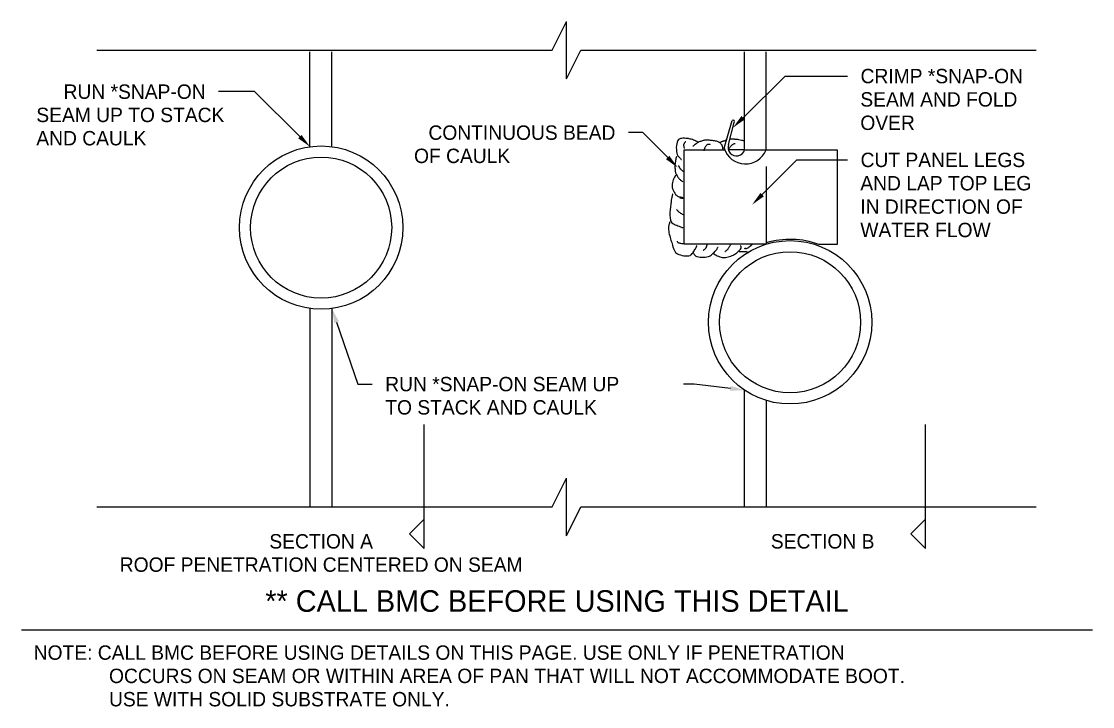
# Model space of a CAD drawing. Extents: x 0.1 to 18.7, y 0.6 to 24.9.
# Drawn here: x 0.08 to 18.7, y 13 to 24.9 of the extents above; entities that cross this region are included whole.
import ezdxf
from ezdxf.enums import TextEntityAlignment as Align

# ---------------------------------------------------------------- set-up
doc = ezdxf.new("R2010")
doc.units = 0
doc.header["$LTSCALE"] = 0.333325
doc.linetypes.add('HIDDENX2', pattern=[0])
for name, color, linetype in [('BORDER', 7, 'CONTINUOUS'), ('CMP-FLSH', 7, 'CONTINUOUS'), ('DIM-TXT', 7, 'CONTINUOUS'), ('STRCTR', 7, 'CONTINUOUS')]:
    doc.layers.add(name, color=color, linetype=linetype)

msp = doc.modelspace()

# ---------------------------------------------------------------- linework, layer by layer
at = {"layer": 'BORDER', "color": 0, "linetype": 'CONTINUOUS'}
msp.add_line((18.701, 14.321), (0.078, 14.321), dxfattribs=at)
at = {"layer": 'CMP-FLSH', "color": 0, "linetype": 'CONTINUOUS'}
for p, q in [((5.095, 22.728), (5.095, 24.378)), ((5.477, 22.729), (5.477, 24.378)), ((12.651, 22.672), (12.651, 24.378)), ((13.026, 22.672), (13.026, 24.378)), ((12.296, 22.699), (12.435, 23.183)), ((12.371, 22.765), (12.472, 23.15)), ((11.6, 21.033), (11.6, 22.672)), ((11.6, 22.672), (12.306, 22.672)), ((12.651, 22.672), (12.368, 22.672)), ((13.026, 22.384), (13.026, 21.033)), ((13.026, 21.033), (11.6, 21.033)), ((5.095, 19.915), (5.095, 16.465)), ((5.477, 19.914), (5.477, 16.465)), ((12.651, 16.465), (12.651, 18.496)), ((13.026, 18.318), (13.026, 16.465))]:
    msp.add_line(p, q, dxfattribs=at)
at = {"layer": 'CMP-FLSH', "color": 0, "linetype": 'HIDDENX2'}
for p, q in [((12.651, 22.672), (14.263, 22.672)), ((14.263, 22.672), (14.263, 21.027)), ((14.263, 21.027), (13.943, 21.027))]:
    msp.add_line(p, q, dxfattribs=at)
at = {"layer": 'CMP-FLSH', "color": 0, "linetype": 'CONTINUOUS'}
for points in [[(11.853, 22.8, 0), (11.84, 22.808, 0), (11.823, 22.817, 0), (11.805, 22.826, 0), (11.785, 22.835, 0), (11.764, 22.843, 0), (11.744, 22.85, 0), (11.724, 22.857, 0), (11.706, 22.861, 0), (11.69, 22.865, 0), (11.673, 22.867, 0), (11.652, 22.87, 0), (11.628, 22.872, 0), (11.604, 22.873, 0), (11.579, 22.873, 0), (11.556, 22.871, 0), (11.534, 22.867, 0), (11.516, 22.861, 0), (11.502, 22.852, 0), (11.489, 22.833, 0), (11.478, 22.808, 0), (11.471, 22.778, 0), (11.466, 22.746, 0), (11.464, 22.712, 0), (11.465, 22.678, 0), (11.467, 22.646, 0), (11.471, 22.617, 0), (11.477, 22.593, 0), (11.482, 22.583, 0), (11.49, 22.571, 0), (11.501, 22.558, 0), (11.512, 22.544, 0), (11.524, 22.532, 0), (11.535, 22.52, 0), (11.544, 22.511, 0), (11.55, 22.505, 0), (11.552, 22.503, 0), (11.552, 22.503, 0), (11.552, 22.503, 0), (11.552, 22.503, 0), (11.552, 22.503, 0), (11.552, 22.503, 0), (11.552, 22.503, 0), (11.552, 22.503, 0), (11.552, 22.503, 0), (11.552, 22.503, 0)], [(11.628, 22.813, 0), (11.623, 22.81, 0), (11.618, 22.805, 0), (11.613, 22.799, 0), (11.607, 22.793, 0), (11.603, 22.787, 0), (11.598, 22.78, 0), (11.595, 22.773, 0), (11.592, 22.767, 0), (11.59, 22.761, 0), (11.59, 22.755, 0), (11.59, 22.747, 0), (11.592, 22.737, 0), (11.594, 22.728, 0), (11.596, 22.718, 0), (11.599, 22.71, 0), (11.601, 22.703, 0), (11.602, 22.698, 0), (11.603, 22.697, 0), (11.603, 22.697, 0), (11.603, 22.697, 0), (11.603, 22.697, 0), (11.603, 22.697, 0), (11.603, 22.697, 0), (11.603, 22.697, 0), (11.603, 22.697, 0), (11.603, 22.697, 0), (11.603, 22.697, 0)], [(12.276, 22.672, 0), (12.276, 22.68, 0), (12.275, 22.69, 0), (12.274, 22.701, 0), (12.272, 22.712, 0), (12.269, 22.723, 0), (12.266, 22.734, 0), (12.263, 22.745, 0), (12.259, 22.754, 0), (12.255, 22.761, 0), (12.25, 22.767, 0), (12.245, 22.774, 0), (12.238, 22.78, 0), (12.23, 22.787, 0), (12.222, 22.794, 0), (12.214, 22.8, 0), (12.206, 22.805, 0), (12.199, 22.809, 0), (12.192, 22.813, 0), (12.179, 22.818, 0), (12.164, 22.822, 0), (12.146, 22.826, 0), (12.128, 22.829, 0), (12.109, 22.832, 0), (12.09, 22.834, 0), (12.072, 22.836, 0), (12.056, 22.837, 0), (12.042, 22.839, 0), (12.034, 22.839, 0), (12.024, 22.84, 0), (12.014, 22.84, 0), (12.003, 22.841, 0), (11.992, 22.841, 0), (11.981, 22.841, 0), (11.971, 22.84, 0), (11.962, 22.84, 0), (11.954, 22.839, 0), (11.943, 22.837, 0), (11.931, 22.833, 0), (11.917, 22.83, 0), (11.903, 22.825, 0), (11.889, 22.82, 0), (11.875, 22.815, 0), (11.862, 22.81, 0), (11.851, 22.805, 0), (11.841, 22.8, 0), (11.832, 22.794, 0), (11.82, 22.787, 0), (11.807, 22.778, 0), (11.794, 22.768, 0), (11.782, 22.758, 0), (11.771, 22.749, 0), (11.761, 22.742, 0), (11.755, 22.737, 0), (11.753, 22.735, 0), (11.753, 22.735, 0), (11.753, 22.735, 0), (11.753, 22.735, 0), (11.753, 22.735, 0), (11.753, 22.735, 0), (11.753, 22.735, 0), (11.753, 22.735, 0), (11.753, 22.735, 0), (11.753, 22.735, 0)], [(12.054, 22.761, 0), (12.05, 22.763, 0), (12.045, 22.764, 0), (12.039, 22.765, 0), (12.032, 22.765, 0), (12.026, 22.765, 0), (12.019, 22.765, 0), (12.014, 22.764, 0), (12.008, 22.763, 0), (12.004, 22.761, 0), (11.998, 22.757, 0), (11.991, 22.752, 0), (11.985, 22.745, 0), (11.979, 22.737, 0), (11.973, 22.728, 0), (11.967, 22.719, 0), (11.962, 22.711, 0), (11.957, 22.703, 0), (11.954, 22.697, 0), (11.952, 22.693, 0), (11.95, 22.688, 0), (11.948, 22.683, 0), (11.947, 22.677, 0), (11.945, 22.671, 0), (11.943, 22.666, 0), (11.942, 22.662, 0), (11.942, 22.659, 0), (11.941, 22.658, 0)], [(12.207, 22.806, 0), (12.207, 22.806, 0), (12.207, 22.806, 0), (12.207, 22.806, 0), (12.207, 22.806, 0), (12.207, 22.806, 0), (12.207, 22.806, 0), (12.207, 22.806, 0), (12.207, 22.806, 0), (12.207, 22.806, 0)], [(12.339, 22.848, 0), (12.335, 22.846, 0), (12.33, 22.843, 0), (12.325, 22.84, 0), (12.32, 22.838, 0), (12.315, 22.835, 0), (12.309, 22.832, 0), (12.304, 22.83, 0), (12.3, 22.828, 0), (12.296, 22.826, 0), (12.289, 22.823, 0), (12.281, 22.821, 0), (12.273, 22.819, 0), (12.263, 22.816, 0), (12.254, 22.814, 0), (12.245, 22.811, 0), (12.237, 22.807, 0), (12.231, 22.803, 0), (12.226, 22.798, 0)], [(12.375, 22.682, 0), (12.378, 22.689, 0), (12.382, 22.697, 0), (12.387, 22.705, 0), (12.393, 22.713, 0), (12.399, 22.721, 0), (12.405, 22.729, 0), (12.411, 22.737, 0), (12.417, 22.743, 0), (12.423, 22.748, 0), (12.428, 22.753, 0), (12.434, 22.758, 0), (12.442, 22.764, 0), (12.45, 22.77, 0), (12.458, 22.775, 0), (12.466, 22.779, 0), (12.474, 22.782, 0), (12.481, 22.783, 0), (12.487, 22.781, 0)], [(12.479, 22.855, 0), (12.474, 22.856, 0), (12.468, 22.856, 0), (12.461, 22.857, 0), (12.455, 22.857, 0), (12.448, 22.858, 0), (12.441, 22.858, 0), (12.435, 22.858, 0), (12.429, 22.859, 0), (12.424, 22.859, 0), (12.42, 22.859, 0), (12.416, 22.859, 0), (12.412, 22.86, 0), (12.407, 22.86, 0), (12.402, 22.861, 0), (12.398, 22.861, 0), (12.393, 22.861, 0), (12.39, 22.86, 0), (12.387, 22.859, 0)], [(12.647, 22.822, 0), (12.632, 22.828, 0), (12.614, 22.833, 0), (12.595, 22.838, 0), (12.574, 22.842, 0), (12.553, 22.847, 0), (12.532, 22.85, 0), (12.513, 22.853, 0), (12.494, 22.855, 0), (12.479, 22.855, 0)], [(11.465, 22.555, 0), (11.461, 22.541, 0), (11.457, 22.525, 0), (11.453, 22.507, 0), (11.45, 22.488, 0), (11.447, 22.468, 0), (11.444, 22.449, 0), (11.442, 22.431, 0), (11.44, 22.414, 0), (11.44, 22.4, 0), (11.439, 22.388, 0), (11.44, 22.374, 0), (11.44, 22.359, 0), (11.441, 22.343, 0), (11.442, 22.327, 0), (11.444, 22.311, 0), (11.446, 22.296, 0), (11.449, 22.282, 0), (11.452, 22.271, 0), (11.456, 22.26, 0), (11.462, 22.249, 0), (11.468, 22.236, 0), (11.476, 22.223, 0), (11.484, 22.211, 0), (11.492, 22.198, 0), (11.5, 22.186, 0), (11.508, 22.176, 0), (11.515, 22.167, 0), (11.52, 22.162, 0), (11.528, 22.155, 0), (11.537, 22.147, 0), (11.546, 22.14, 0), (11.556, 22.132, 0), (11.564, 22.126, 0), (11.571, 22.121, 0), (11.576, 22.117, 0), (11.578, 22.116, 0), (11.578, 22.116, 0), (11.578, 22.116, 0), (11.578, 22.116, 0), (11.578, 22.116, 0), (11.578, 22.116, 0), (11.578, 22.116, 0), (11.578, 22.116, 0), (11.578, 22.116, 0), (11.578, 22.116, 0)], [(11.502, 22.4, 0), (11.504, 22.395, 0), (11.506, 22.389, 0), (11.508, 22.383, 0), (11.511, 22.376, 0), (11.514, 22.37, 0), (11.518, 22.364, 0), (11.521, 22.358, 0), (11.524, 22.353, 0), (11.527, 22.348, 0), (11.534, 22.341, 0), (11.543, 22.332, 0), (11.554, 22.323, 0), (11.565, 22.313, 0), (11.576, 22.304, 0), (11.586, 22.296, 0), (11.595, 22.29, 0), (11.601, 22.285, 0), (11.603, 22.284, 0), (11.603, 22.284, 0), (11.603, 22.284, 0), (11.603, 22.284, 0), (11.603, 22.284, 0), (11.603, 22.284, 0), (11.603, 22.284, 0), (11.603, 22.284, 0), (11.603, 22.284, 0), (11.603, 22.284, 0)], [(11.452, 22.232, 0), (11.441, 22.217, 0), (11.43, 22.198, 0), (11.42, 22.176, 0), (11.411, 22.152, 0), (11.403, 22.127, 0), (11.396, 22.103, 0), (11.392, 22.079, 0), (11.389, 22.057, 0), (11.389, 22.038, 0), (11.392, 22.021, 0), (11.398, 22.002, 0), (11.406, 21.981, 0), (11.416, 21.959, 0), (11.427, 21.938, 0), (11.44, 21.918, 0), (11.452, 21.899, 0), (11.465, 21.883, 0), (11.477, 21.871, 0), (11.486, 21.865, 0), (11.498, 21.862, 0), (11.513, 21.858, 0), (11.529, 21.856, 0), (11.544, 21.853, 0), (11.558, 21.85, 0), (11.569, 21.845, 0), (11.576, 21.84, 0), (11.578, 21.832, 0), (11.576, 21.829, 0), (11.572, 21.827, 0), (11.566, 21.827, 0), (11.56, 21.828, 0), (11.552, 21.83, 0), (11.545, 21.831, 0), (11.538, 21.832, 0), (11.532, 21.833, 0), (11.527, 21.832, 0)], [(11.402, 21.909, 0), (11.399, 21.9, 0), (11.395, 21.889, 0), (11.392, 21.877, 0), (11.389, 21.865, 0), (11.386, 21.852, 0), (11.383, 21.839, 0), (11.38, 21.827, 0), (11.378, 21.816, 0), (11.377, 21.806, 0), (11.372, 21.77, 0), (11.366, 21.728, 0), (11.361, 21.681, 0), (11.356, 21.632, 0), (11.352, 21.583, 0), (11.352, 21.535, 0), (11.355, 21.49, 0), (11.363, 21.451, 0), (11.377, 21.419, 0), (11.388, 21.405, 0), (11.404, 21.393, 0), (11.424, 21.382, 0), (11.446, 21.371, 0), (11.47, 21.362, 0), (11.493, 21.353, 0), (11.516, 21.344, 0), (11.536, 21.336, 0), (11.552, 21.328, 0), (11.555, 21.327, 0), (11.558, 21.326, 0), (11.562, 21.325, 0), (11.566, 21.324, 0), (11.57, 21.323, 0), (11.573, 21.321, 0), (11.576, 21.32, 0), (11.577, 21.318, 0), (11.578, 21.316, 0)], [(11.465, 21.638, 0), (11.468, 21.634, 0), (11.472, 21.63, 0), (11.476, 21.625, 0), (11.48, 21.621, 0), (11.485, 21.616, 0), (11.49, 21.611, 0), (11.494, 21.607, 0), (11.498, 21.603, 0), (11.502, 21.6, 0), (11.512, 21.592, 0), (11.524, 21.584, 0), (11.539, 21.574, 0), (11.554, 21.565, 0), (11.568, 21.556, 0), (11.582, 21.548, 0), (11.593, 21.541, 0), (11.6, 21.537, 0), (11.603, 21.535, 0), (11.603, 21.535, 0), (11.603, 21.535, 0), (11.603, 21.535, 0), (11.603, 21.535, 0), (11.603, 21.535, 0), (11.603, 21.535, 0), (11.603, 21.535, 0), (11.603, 21.535, 0), (11.603, 21.535, 0)], [(11.352, 21.419, 0), (11.348, 21.409, 0), (11.344, 21.397, 0), (11.34, 21.383, 0), (11.336, 21.369, 0), (11.333, 21.354, 0), (11.33, 21.34, 0), (11.328, 21.326, 0), (11.327, 21.314, 0), (11.327, 21.303, 0), (11.328, 21.282, 0), (11.331, 21.258, 0), (11.336, 21.233, 0), (11.342, 21.206, 0), (11.349, 21.178, 0), (11.356, 21.151, 0), (11.364, 21.126, 0), (11.371, 21.103, 0), (11.377, 21.083, 0), (11.383, 21.063, 0), (11.39, 21.04, 0), (11.397, 21.014, 0), (11.406, 20.987, 0), (11.416, 20.959, 0), (11.426, 20.934, 0), (11.438, 20.911, 0), (11.451, 20.891, 0), (11.465, 20.877, 0), (11.483, 20.865, 0), (11.507, 20.854, 0), (11.535, 20.845, 0), (11.565, 20.838, 0), (11.596, 20.833, 0), (11.627, 20.83, 0), (11.656, 20.83, 0), (11.682, 20.832, 0), (11.703, 20.838, 0), (11.716, 20.845, 0), (11.729, 20.856, 0), (11.742, 20.87, 0), (11.754, 20.886, 0), (11.766, 20.903, 0), (11.777, 20.921, 0), (11.787, 20.938, 0), (11.796, 20.954, 0), (11.803, 20.967, 0), (11.805, 20.971, 0), (11.808, 20.975, 0), (11.811, 20.98, 0), (11.814, 20.986, 0), (11.816, 20.991, 0), (11.818, 20.996, 0), (11.819, 21, 0), (11.818, 21.004, 0), (11.816, 21.006, 0)], [(11.477, 21.083, 0), (11.479, 21.08, 0), (11.481, 21.077, 0), (11.484, 21.074, 0), (11.487, 21.07, 0), (11.49, 21.067, 0), (11.493, 21.064, 0), (11.496, 21.061, 0), (11.499, 21.059, 0), (11.502, 21.057, 0), (11.512, 21.054, 0), (11.524, 21.051, 0), (11.538, 21.049, 0), (11.553, 21.047, 0), (11.568, 21.046, 0), (11.582, 21.045, 0), (11.593, 21.045, 0), (11.6, 21.045, 0), (11.603, 21.045, 0), (11.603, 21.045, 0), (11.603, 21.045, 0), (11.603, 21.045, 0), (11.603, 21.045, 0), (11.603, 21.045, 0), (11.603, 21.045, 0), (11.603, 21.045, 0), (11.603, 21.045, 0), (11.603, 21.045, 0)], [(11.753, 20.903, 0), (11.755, 20.894, 0), (11.758, 20.885, 0), (11.762, 20.875, 0), (11.768, 20.864, 0), (11.775, 20.854, 0), (11.782, 20.845, 0), (11.789, 20.837, 0), (11.796, 20.83, 0), (11.803, 20.825, 0), (11.823, 20.817, 0), (11.848, 20.811, 0), (11.876, 20.808, 0), (11.906, 20.806, 0), (11.937, 20.807, 0), (11.967, 20.809, 0), (11.995, 20.813, 0), (12.021, 20.818, 0), (12.042, 20.825, 0), (12.055, 20.832, 0), (12.07, 20.844, 0), (12.087, 20.858, 0), (12.103, 20.874, 0), (12.119, 20.89, 0), (12.133, 20.905, 0), (12.144, 20.917, 0), (12.152, 20.925, 0), (12.154, 20.928, 0), (12.154, 20.928, 0), (12.154, 20.928, 0), (12.154, 20.928, 0), (12.154, 20.928, 0), (12.154, 20.928, 0), (12.154, 20.928, 0), (12.154, 20.928, 0), (12.154, 20.928, 0), (12.154, 20.928, 0), (12.159, 20.929, 0), (12.164, 20.934, 0), (12.168, 20.941, 0), (12.172, 20.95, 0), (12.176, 20.96, 0), (12.179, 20.969, 0), (12.183, 20.976, 0), (12.188, 20.98, 0), (12.192, 20.98, 0)], [(11.929, 20.928, 0), (11.934, 20.931, 0), (11.94, 20.934, 0), (11.946, 20.938, 0), (11.953, 20.943, 0), (11.959, 20.948, 0), (11.965, 20.953, 0), (11.97, 20.958, 0), (11.975, 20.963, 0), (11.979, 20.967, 0), (11.982, 20.973, 0), (11.986, 20.981, 0), (11.99, 20.99, 0), (11.994, 21, 0), (11.997, 21.009, 0), (12, 21.018, 0), (12.002, 21.025, 0), (12.003, 21.03, 0), (12.004, 21.032, 0)], [(12.104, 20.877, 0), (12.118, 20.865, 0), (12.135, 20.854, 0), (12.155, 20.843, 0), (12.176, 20.832, 0), (12.198, 20.822, 0), (12.221, 20.814, 0), (12.242, 20.807, 0), (12.262, 20.802, 0), (12.28, 20.799, 0), (12.298, 20.799, 0), (12.318, 20.801, 0), (12.341, 20.806, 0), (12.365, 20.811, 0), (12.388, 20.818, 0), (12.411, 20.826, 0), (12.433, 20.834, 0), (12.452, 20.842, 0), (12.468, 20.851, 0), (12.482, 20.86, 0), (12.499, 20.871, 0), (12.516, 20.885, 0), (12.534, 20.9, 0), (12.551, 20.915, 0), (12.566, 20.932, 0), (12.579, 20.948, 0), (12.589, 20.965, 0), (12.593, 20.98, 0), (12.593, 20.983, 0), (12.592, 20.986, 0), (12.591, 20.99, 0), (12.589, 20.994, 0), (12.587, 20.997, 0), (12.584, 21.001, 0), (12.583, 21.003, 0), (12.581, 21.005, 0), (12.581, 21.006, 0), (12.581, 21.006, 0), (12.581, 21.006, 0), (12.581, 21.006, 0), (12.581, 21.006, 0), (12.581, 21.006, 0), (12.581, 21.006, 0), (12.581, 21.006, 0), (12.581, 21.006, 0), (12.581, 21.006, 0)], [(12.305, 20.903, 0), (12.311, 20.907, 0), (12.318, 20.911, 0), (12.326, 20.917, 0), (12.334, 20.923, 0), (12.342, 20.93, 0), (12.349, 20.936, 0), (12.356, 20.943, 0), (12.363, 20.949, 0), (12.368, 20.954, 0), (12.373, 20.961, 0), (12.378, 20.97, 0), (12.383, 20.979, 0), (12.388, 20.99, 0), (12.394, 21, 0), (12.399, 21.01, 0), (12.405, 21.019, 0), (12.411, 21.027, 0), (12.418, 21.032, 0)], [(12.556, 20.903, 0), (12.567, 20.904, 0), (12.581, 20.905, 0), (12.595, 20.906, 0), (12.611, 20.906, 0), (12.626, 20.906, 0), (12.642, 20.906, 0), (12.657, 20.905, 0), (12.67, 20.904, 0), (12.681, 20.903, 0), (12.685, 20.902, 0), (12.69, 20.9, 0), (12.695, 20.898, 0), (12.701, 20.896, 0), (12.706, 20.894, 0), (12.711, 20.893, 0), (12.715, 20.891, 0), (12.718, 20.89, 0), (12.719, 20.89, 0)], [(12.782, 21.032, 0), (12.779, 21.028, 0), (12.775, 21.023, 0), (12.771, 21.018, 0), (12.767, 21.013, 0), (12.762, 21.008, 0), (12.757, 21.004, 0), (12.752, 21, 0), (12.748, 20.996, 0), (12.744, 20.993, 0), (12.736, 20.987, 0), (12.727, 20.98, 0), (12.716, 20.972, 0), (12.704, 20.965, 0), (12.692, 20.958, 0), (12.681, 20.952, 0), (12.671, 20.95, 0), (12.662, 20.95, 0), (12.656, 20.954, 0), (12.656, 20.956, 0), (12.657, 20.957, 0), (12.658, 20.959, 0), (12.66, 20.961, 0), (12.663, 20.963, 0), (12.665, 20.965, 0), (12.667, 20.966, 0), (12.668, 20.967, 0), (12.669, 20.967, 0)]]:
    msp.add_polyline3d(points, dxfattribs=at)
for centre, radius in [((5.289, 21.321), 1.42), ((5.289, 21.321), 1.226), ((13.442, 19.675), 1.42), ((13.442, 19.675), 1.226)]:
    msp.add_circle(centre, radius, dxfattribs=at)
for centre, radius, start, end in [((12.451, 23.163), 0.0252, 327.7859, 129.3863), ((12.51, 22.715), 0.148, 160.1899, 342.8894), ((12.666, 22.814), 0.387, 197.2646, 338.3992)]:
    msp.add_arc(centre, radius, start, end, dxfattribs=at)
at = {"layer": 'CMP-FLSH', "color": 0, "linetype": 'HIDDENX2'}
msp.add_arc((13.442, 19.675), 1.442, 69.6596, 106.7735, dxfattribs=at)
at = {"layer": 'DIM-TXT', "color": 0, "linetype": 'CONTINUOUS'}
for p, q in [((12.625, 23.232), (13.357, 23.955)), ((13.357, 23.955), (14.442, 23.955)), ((4.13, 23.684), (3.506, 23.684)), ((4.918, 22.904), (4.13, 23.684)), ((10.88, 22.972), (10.63, 22.972)), ((11.314, 22.539), (10.88, 22.972)), ((12.957, 21.895), (13.56, 22.498)), ((13.56, 22.498), (14.442, 22.498)), ((5.558, 19.677), (5.928, 18.601)), ((5.928, 18.601), (6.178, 18.601)), ((11.774, 18.602), (11.59, 18.602)), ((12.403, 18.526), (11.774, 18.602))]:
    msp.add_line(p, q, dxfattribs=at)
for points in [[(12.654, 23.202), (12.596, 23.261), (12.447, 23.056)], [(4.947, 22.933), (4.888, 22.874), (5.095, 22.728)], [(11.344, 22.568), (11.285, 22.509), (11.491, 22.362)], [(12.986, 21.865), (12.927, 21.924), (12.78, 21.718)], [(5.518, 19.664), (5.597, 19.691), (5.477, 19.914)], [(12.408, 18.568), (12.398, 18.485), (12.651, 18.496)]]:
    msp.add_solid(points, dxfattribs=at)
at = {"layer": 'STRCTR', "color": 0, "linetype": 'CONTINUOUS'}
for p, q in [((9.305, 24.405), (9.555, 24.905)), ((9.555, 23.905), (9.555, 24.905)), ((1.39, 24.405), (9.305, 24.405)), ((9.555, 23.905), (9.805, 24.405)), ((9.805, 24.405), (17.72, 24.405)), ((7.078, 15.743), (7.078, 17.899)), ((15.798, 15.743), (15.798, 17.899)), ((9.305, 16.465), (9.555, 16.965)), ((9.555, 15.965), (9.555, 16.965)), ((1.39, 16.465), (9.305, 16.465)), ((9.555, 15.965), (9.805, 16.465)), ((9.805, 16.465), (17.72, 16.465)), ((6.824, 15.997), (7.078, 16.251)), ((15.543, 15.997), (15.798, 16.251)), ((7.078, 15.743), (6.824, 15.997)), ((15.798, 15.743), (15.543, 15.997))]:
    msp.add_line(p, q, dxfattribs=at)

# ---------------------------------------------------------------- texts
at = {"layer": 'DIM-TXT', "color": 0, "linetype": 'CONTINUOUS'}
msp.add_text('CRIMP *SNAP-ON ', height=0.25, rotation=360, dxfattribs=at).set_placement((14.667, 23.955), align=Align.MIDDLE_LEFT)
for s, p in [('RUN *SNAP-ON', (3.281, 23.684)), ('CONTINUOUS BEAD', (10.405, 22.972))]:
    msp.add_text(s, height=0.25, dxfattribs=at).set_placement(p, align=Align.MIDDLE_RIGHT)
for s, p in [('SEAM AND FOLD', (14.663, 23.425)), ('SEAM UP TO STACK', (0.337, 23.155)), ('OVER', (14.663, 23.018)), ('AND CAULK', (0.337, 22.75)), ('OF CAULK', (6.904, 22.443)), ('AND LAP TOP LEG', (14.663, 21.968)), ('IN DIRECTION OF', (14.663, 21.561)), ('WATER FLOW', (14.663, 21.155)), ('TO STACK AND CAULK', (6.404, 18.072)), ('NOTE: CALL BMC BEFORE USING DETAILS ON THIS PAGE. USE ONLY IF PENETRATION', (0.291, 13.809)), ('OCCURS ON SEAM OR WITHIN AREA OF PAN THAT WILL NOT ACCOMMODATE BOOT.', (1.601, 13.404)), ('USE WITH SOLID SUBSTRATE ONLY.', (1.601, 12.999))]:
    msp.add_text(s, height=0.25, dxfattribs=at).set_placement(p)
for s, p in [('CUT PANEL LEGS', (14.667, 22.498)), ('RUN *SNAP-ON SEAM UP', (6.403, 18.601))]:
    msp.add_text(s, height=0.25, dxfattribs=at).set_placement(p, align=Align.MIDDLE_LEFT)
for s, height, p in [('SECTION A', 0.25, (5.289, 15.743)), ('SECTION B', 0.25, (14.008, 15.743)), ('ROOF PENETRATION CENTERED ON SEAM', 0.25, (5.289, 15.338)), ('** CALL BMC BEFORE USING THIS DETAIL', 0.375, (9.389, 14.643))]:
    msp.add_text(s, height=height, dxfattribs=at).set_placement(p, align=Align.CENTER)

doc.saveas('drawing.dxf')
